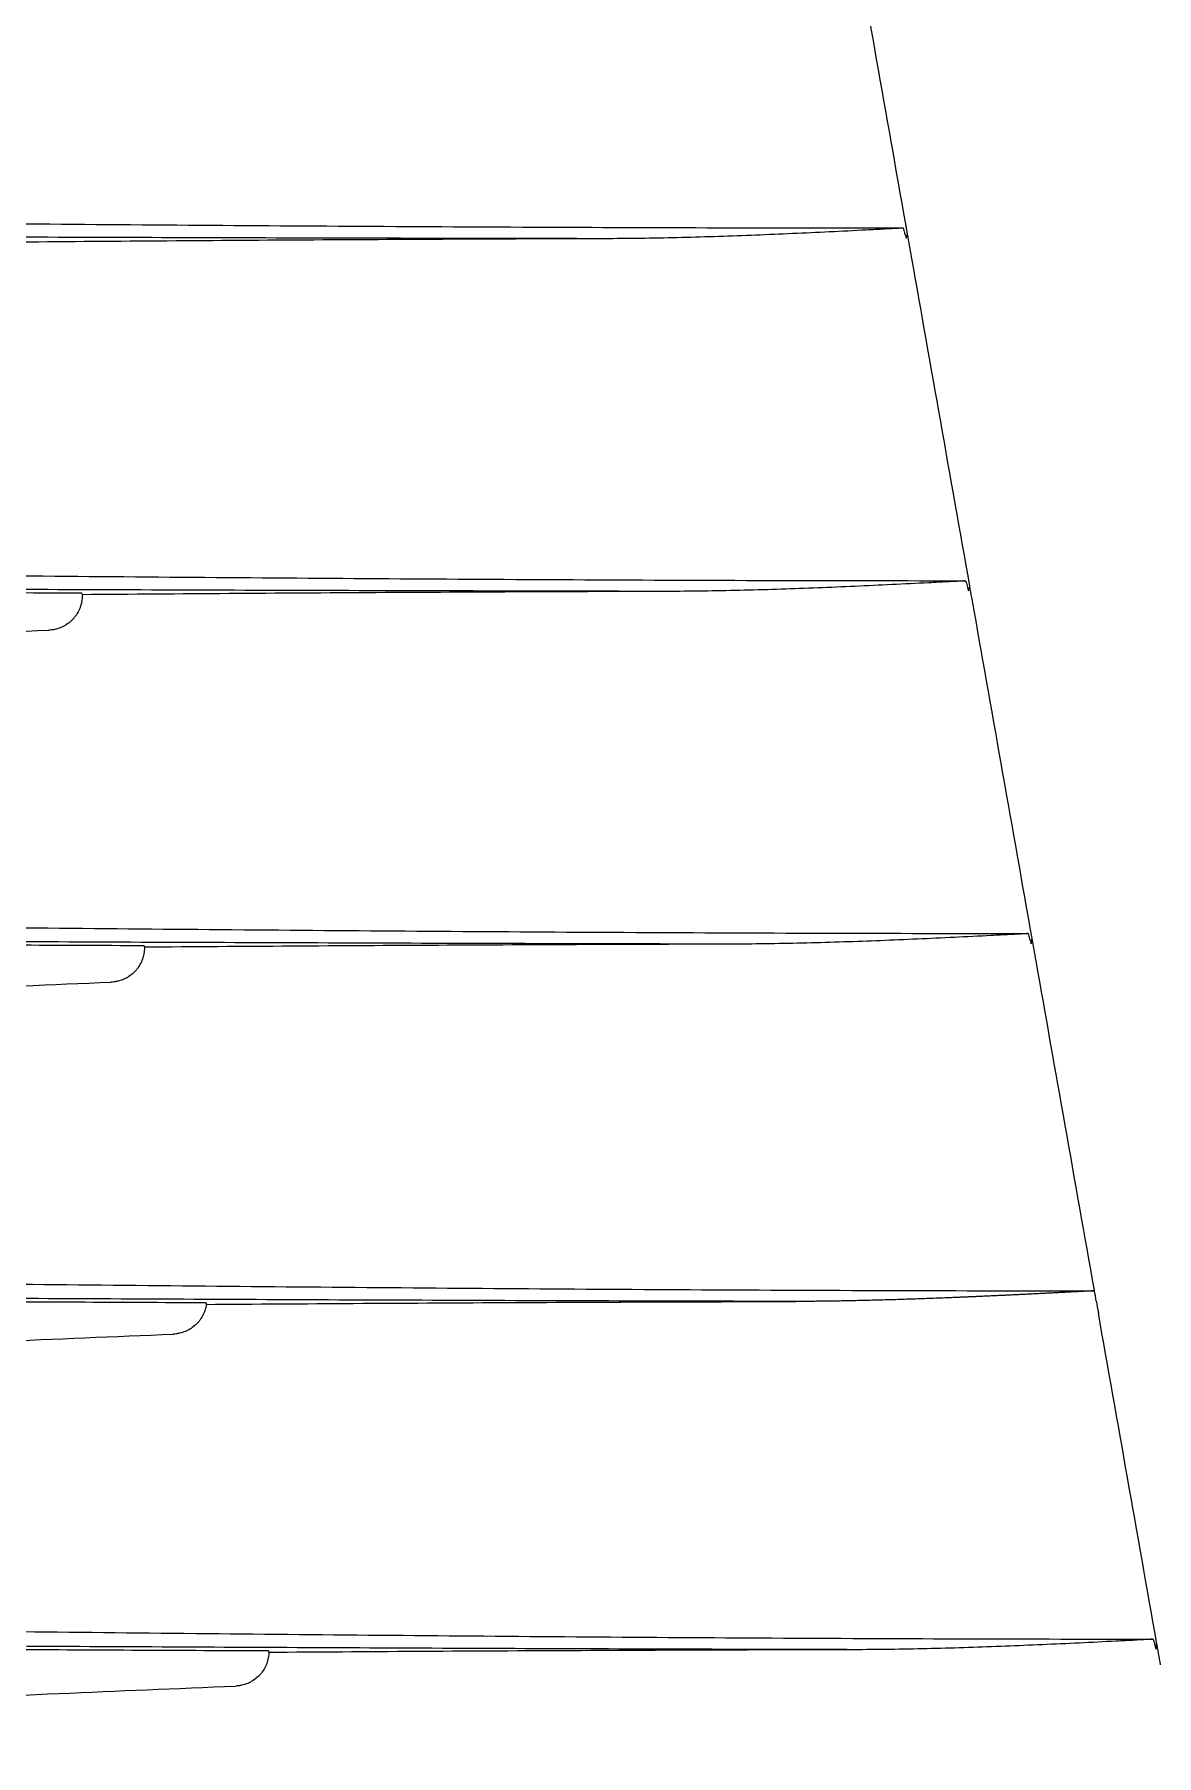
# Model space of a CAD drawing. Header units: millimetres. Extents: x 70151 to 230897, y 35202 to 113211.
# Drawn here: x 173249.1 to 173298.8, y 76301.4 to 76377.5 of the extents above; entities that cross this region are included whole.
import ezdxf

# ---------------------------------------------------------------- set-up
doc = ezdxf.new("R2010")
doc.units = ezdxf.units.MM
doc.header["$LTSCALE"] = 50
doc.layers.add('2-con', color=2, linetype='Continuous')
doc.layers.add('mark-B', color=2, linetype='Continuous', lineweight=20)

# ---------------------------------------------------------------- blocks, each defined once
blk = doc.blocks.new('무풍1way 일반')
at = {"layer": 'mark-B'}
for points, knots in [([(-374.704, -83.689), (-380.127, -83.689), (-390.972, -83.815), (-407.212, -84.286), (-423.421, -84.945), (-439.611, -85.698), (-453.003, -86.32), (-461.005, -86.658), (-463.608, -86.762)], [0, 0, 0, 0, 0.182428, 0.364856, 0.547284, 0.729713, 0.912141, 1, 1, 1, 1]), ([(-465.076, -88.15), (-465.069, -88.059), (-465.053, -87.969), (-465.018, -87.838), (-465.004, -87.795), (-464.98, -87.73), (-464.972, -87.709), (-464.954, -87.667), (-464.944, -87.646), (-464.895, -87.542), (-464.848, -87.464), (-464.766, -87.353), (-464.738, -87.317), (-464.692, -87.265), (-464.676, -87.248), (-464.644, -87.215), (-464.627, -87.198), (-464.543, -87.119), (-464.471, -87.062), (-464.355, -86.987), (-464.314, -86.963), (-464.232, -86.92), (-464.19, -86.9), (-464.062, -86.846), (-463.974, -86.818), (-463.861, -86.793), (-463.838, -86.788), (-463.792, -86.78), (-463.769, -86.777), (-463.7, -86.768), (-463.654, -86.764), (-463.608, -86.762)], [0, 0, 0, 0, 0.125, 0.125, 0.1875, 0.1875, 0.21875, 0.21875, 0.25, 0.25, 0.375, 0.375, 0.4375, 0.4375, 0.46875, 0.46875, 0.5, 0.5, 0.625, 0.625, 0.6875, 0.6875, 0.75, 0.75, 0.875, 0.875, 0.90625, 0.90625, 0.9375, 0.9375, 1, 1, 1, 1]), ([(-491.123, -88.372), (-488.949, -88.366), (-486.777, -88.36), (-482.434, -88.344), (-480.263, -88.335), (-473.753, -88.304), (-469.417, -88.278), (-465.083, -88.248)], [0, 0, 0, 0, 0.25, 0.25, 0.5, 0.5, 1, 1, 1, 1]), ([(-504.34, -88.71), (-503.91, -91.137), (-503.052, -95.99), (-502.194, -100.843), (-501.764, -103.27)], [0, 0, 0, 0, 0.5, 1, 1, 1, 1]), ([(-504.185, -88.841), (-504.185, -88.84), (-504.185, -88.84), (-504.185, -88.84), (-504.184, -88.84), (-504.184, -88.839), (-504.183, -88.839), (-504.182, -88.839), (-504.181, -88.839), (-504.178, -88.838), (-504.175, -88.838), (-504.169, -88.837), (-504.165, -88.836), (-504.152, -88.835), (-504.144, -88.834), (-504.118, -88.832), (-504.101, -88.831), (-504.05, -88.828), (-504.016, -88.826), (-503.914, -88.82), (-503.846, -88.816), (-503.642, -88.805), (-503.506, -88.798), (-503.098, -88.776), (-502.826, -88.762), (-502.01, -88.72), (-501.466, -88.693), (-499.833, -88.614), (-498.745, -88.566), (-497.112, -88.502), (-496.567, -88.483), (-495.478, -88.448), (-494.934, -88.432), (-493.845, -88.405), (-493.301, -88.395), (-492.212, -88.378), (-491.667, -88.373), (-491.123, -88.372)], [0, 0, 0, 0, 0.000061, 0.000061, 0.000122, 0.000122, 0.000244, 0.000244, 0.000488, 0.000488, 0.000977, 0.000977, 0.001953, 0.001953, 0.003906, 0.003906, 0.007812, 0.007812, 0.015625, 0.015625, 0.03125, 0.03125, 0.0625, 0.0625, 0.125, 0.125, 0.25, 0.25, 0.5, 0.5, 0.625, 0.625, 0.75, 0.75, 0.875, 0.875, 1, 1, 1, 1]), ([(-373.642, -89.695), (-373.727, -89.695), (-373.812, -89.695), (-373.982, -89.695), (-374.238, -89.695), (-374.834, -89.695), (-376.026, -89.695), (-378.409, -89.694), (-380.452, -89.691), (-384.537, -89.685), (-387.259, -89.678), (-395.426, -89.653), (-400.868, -89.629), (-409.028, -89.581), (-411.748, -89.563), (-417.186, -89.525), (-419.905, -89.504), (-425.342, -89.459), (-428.06, -89.434), (-433.494, -89.384), (-436.211, -89.357), (-441.644, -89.303), (-444.361, -89.274), (-449.794, -89.218), (-452.51, -89.189), (-457.943, -89.133), (-460.66, -89.105), (-466.095, -89.052), (-468.813, -89.027), (-476.967, -88.956), (-482.406, -88.916), (-490.569, -88.873), (-493.29, -88.862), (-498.736, -88.846), (-501.46, -88.841), (-504.185, -88.841)], [0, 0, 0, 0, 0.001953, 0.001953, 0.003906, 0.007812, 0.015625, 0.03125, 0.0625, 0.0625, 0.125, 0.125, 0.25, 0.25, 0.3125, 0.3125, 0.375, 0.375, 0.4375, 0.4375, 0.5, 0.5, 0.5625, 0.5625, 0.625, 0.625, 0.6875, 0.6875, 0.75, 0.75, 0.875, 0.875, 0.9375, 0.9375, 1, 1, 1, 1]), ([(-491.123, -88.372), (-486.221, -88.382), (-481.323, -88.398), (-471.532, -88.436), (-466.64, -88.458), (-459.302, -88.494), (-456.857, -88.506), (-451.967, -88.532), (-449.522, -88.544), (-444.633, -88.57), (-442.188, -88.583), (-437.298, -88.609), (-432.408, -88.634), (-427.517, -88.659), (-422.625, -88.682), (-420.179, -88.693), (-415.285, -88.714), (-412.837, -88.725), (-407.942, -88.743), (-405.494, -88.752), (-398.148, -88.776), (-393.25, -88.789), (-385.899, -88.802), (-383.449, -88.805), (-378.546, -88.81), (-376.094, -88.811), (-373.642, -88.811)], [0, 0, 0, 0, 0.125, 0.125, 0.25, 0.25, 0.3125, 0.3125, 0.375, 0.375, 0.4375, 0.4375, 0.5, 0.5625, 0.5625, 0.625, 0.625, 0.6875, 0.6875, 0.75, 0.75, 0.875, 0.875, 0.9375, 0.9375, 1, 1, 1, 1]), ([(-465.062, -88.315), (-461.263, -88.332), (-457.464, -88.35), (-449.868, -88.388), (-446.07, -88.407), (-438.475, -88.445), (-434.677, -88.464), (-427.08, -88.501), (-423.281, -88.519), (-415.681, -88.551), (-411.88, -88.566), (-404.276, -88.593), (-400.473, -88.605), (-392.864, -88.624), (-389.058, -88.632), (-383.347, -88.64), (-381.443, -88.642), (-377.636, -88.644), (-375.732, -88.645), (-373.828, -88.645)], [0, 0, 0, 0, 0.125, 0.125, 0.25, 0.25, 0.375, 0.375, 0.5, 0.5, 0.625, 0.625, 0.75, 0.75, 0.875, 0.875, 0.9375, 0.9375, 1, 1, 1, 1]), ([(-371.951, -99.253), (-377.376, -99.253), (-388.224, -99.379), (-404.466, -99.85), (-420.673, -100.509), (-436.858, -101.262), (-450.248, -101.884), (-458.251, -102.222), (-460.855, -102.326)], [0, 0, 0, 0, 0.182418, 0.364836, 0.547254, 0.729672, 0.91209, 1, 1, 1, 1]), ([(-538.937, -101.2), (-538.207, -105.348), (-537.478, -109.497), (-536.019, -117.794), (-535.29, -121.943), (-533.101, -134.39), (-531.642, -142.687), (-527.263, -167.582), (-524.342, -184.179), (-518.497, -217.373), (-515.573, -233.971), (-511.188, -258.87), (-509.727, -267.17), (-508.084, -276.507), (-507.901, -277.545), (-507.536, -279.62), (-507.353, -280.657), (-506.989, -282.732), (-506.807, -283.77), (-506.532, -285.326), (-506.441, -285.845), (-506.257, -286.882), (-505.981, -288.438), (-505.706, -289.994), (-505.435, -291.551), (-505.345, -292.07), (-505.209, -292.848), (-505.163, -293.107), (-505.07, -293.626), (-505.023, -293.885), (-504.88, -294.662), (-504.78, -295.179), (-504.619, -295.952), (-504.564, -296.209), (-504.448, -296.722), (-504.267, -297.49), (-504.066, -298.253), (-503.852, -299.012), (-503.742, -299.391), (-503.608, -299.832), (-503.54, -300.052), (-503.505, -300.162), (-503.49, -300.209), (-503.481, -300.241), (-503.476, -300.257), (-503.471, -300.272)], [0, 0, 0, 0, 0.0625, 0.0625, 0.125, 0.125, 0.25, 0.25, 0.5, 0.5, 0.75, 0.75, 0.875, 0.875, 0.890625, 0.890625, 0.90625, 0.90625, 0.921875, 0.921875, 0.929687, 0.929687, 0.9375, 0.953125, 0.953125, 0.960937, 0.960937, 0.964844, 0.964844, 0.96875, 0.96875, 0.976562, 0.976562, 0.980469, 0.980469, 0.984375, 0.992188, 0.992188, 0.996094, 0.998047, 0.999023, 0.999512, 0.999756, 0.999756, 1, 1, 1, 1]), ([(-462.325, -103.716), (-462.318, -103.625), (-462.302, -103.535), (-462.267, -103.404), (-462.253, -103.36), (-462.229, -103.296), (-462.221, -103.275), (-462.203, -103.232), (-462.193, -103.211), (-462.143, -103.108), (-462.096, -103.029), (-462.015, -102.918), (-461.986, -102.883), (-461.94, -102.83), (-461.924, -102.813), (-461.892, -102.78), (-461.876, -102.764), (-461.792, -102.684), (-461.719, -102.627), (-461.603, -102.552), (-461.563, -102.528), (-461.48, -102.484), (-461.438, -102.464), (-461.31, -102.411), (-461.222, -102.383), (-461.109, -102.357), (-461.086, -102.353), (-461.04, -102.345), (-461.017, -102.341), (-460.948, -102.332), (-460.901, -102.328), (-460.855, -102.326)], [0, 0, 0, 0, 0.125, 0.125, 0.1875, 0.1875, 0.21875, 0.21875, 0.25, 0.25, 0.375, 0.375, 0.4375, 0.4375, 0.46875, 0.46875, 0.5, 0.5, 0.625, 0.625, 0.6875, 0.6875, 0.75, 0.75, 0.875, 0.875, 0.90625, 0.90625, 0.9375, 0.9375, 1, 1, 1, 1]), ([(-501.593, -104.241), (-501.505, -104.236), (-501.329, -104.227), (-501.068, -104.214), (-500.809, -104.2), (-500.553, -104.187), (-500.299, -104.174), (-500.048, -104.161), (-499.8, -104.148), (-499.554, -104.136), (-499.31, -104.123), (-499.07, -104.111), (-498.832, -104.1), (-498.596, -104.088), (-498.363, -104.077), (-498.133, -104.065), (-497.905, -104.054), (-497.68, -104.044), (-497.457, -104.033), (-497.238, -104.023), (-497.02, -104.013), (-496.805, -104.003), (-496.593, -103.994), (-496.384, -103.984), (-496.177, -103.975), (-495.973, -103.966), (-495.771, -103.958), (-495.572, -103.949), (-495.375, -103.941), (-495.181, -103.934), (-494.917, -103.923), (-494.582, -103.91), (-494.179, -103.895), (-493.78, -103.881), (-493.386, -103.868), (-492.998, -103.856), (-492.614, -103.844), (-492.234, -103.833), (-491.86, -103.823), (-491.491, -103.814), (-491.126, -103.806), (-490.766, -103.799), (-490.411, -103.792), (-490.061, -103.786), (-489.716, -103.781), (-489.376, -103.778), (-489.04, -103.774), (-488.709, -103.772), (-488.491, -103.771), (-488.382, -103.771)], [0, 0, 0, 0, 0.019996, 0.039795, 0.059398, 0.078804, 0.098014, 0.117027, 0.135843, 0.154462, 0.172885, 0.191111, 0.20914, 0.226972, 0.244608, 0.262047, 0.279289, 0.296334, 0.313182, 0.329833, 0.346288, 0.362545, 0.378606, 0.394469, 0.410136, 0.425606, 0.440878, 0.455954, 0.470833, 0.485515, 0.5, 0.530904, 0.561441, 0.591609, 0.62141, 0.650842, 0.679907, 0.708603, 0.736932, 0.764893, 0.792486, 0.819711, 0.846569, 0.873059, 0.899182, 0.924937, 0.950325, 0.975346, 1, 1, 1, 1]), ([(-370.922, -105.072), (-371.007, -105.072), (-371.093, -105.072), (-371.263, -105.072), (-371.519, -105.072), (-372.115, -105.072), (-373.308, -105.072), (-375.693, -105.071), (-377.738, -105.068), (-381.826, -105.062), (-384.551, -105.056), (-392.724, -105.031), (-398.171, -105.007), (-406.339, -104.961), (-409.062, -104.944), (-414.506, -104.906), (-417.227, -104.885), (-422.669, -104.841), (-425.39, -104.818), (-430.83, -104.769), (-433.55, -104.743), (-438.989, -104.69), (-441.708, -104.662), (-447.147, -104.607), (-449.866, -104.579), (-455.306, -104.524), (-458.025, -104.497), (-463.466, -104.446), (-466.187, -104.421), (-474.35, -104.352), (-479.793, -104.313), (-487.964, -104.272), (-490.688, -104.261), (-496.139, -104.246), (-498.865, -104.242), (-501.592, -104.241)], [0, 0, 0, 0, 0.001953, 0.001953, 0.003906, 0.007812, 0.015625, 0.03125, 0.0625, 0.0625, 0.125, 0.125, 0.25, 0.25, 0.3125, 0.3125, 0.375, 0.375, 0.4375, 0.4375, 0.5, 0.5, 0.5625, 0.5625, 0.625, 0.625, 0.6875, 0.6875, 0.75, 0.75, 0.875, 0.875, 0.9375, 0.9375, 1, 1, 1, 1]), ([(-462.319, -103.643), (-466.656, -103.674), (-470.997, -103.7), (-477.512, -103.733), (-479.685, -103.742), (-484.032, -103.759), (-486.207, -103.765), (-488.382, -103.771)], [0, 0, 0, 0, 0.5, 0.5, 0.75, 0.75, 1, 1, 1, 1]), ([(-488.382, -103.771), (-483.482, -103.781), (-478.585, -103.796), (-468.796, -103.832), (-463.904, -103.853), (-456.567, -103.887), (-454.122, -103.899), (-449.233, -103.923), (-446.788, -103.935), (-441.899, -103.959), (-437.01, -103.984), (-429.675, -104.02), (-424.785, -104.043), (-419.893, -104.066), (-417.447, -104.076), (-412.554, -104.097), (-410.107, -104.106), (-405.213, -104.124), (-402.765, -104.133), (-395.421, -104.155), (-390.524, -104.168), (-383.176, -104.18), (-380.726, -104.183), (-375.825, -104.188), (-373.374, -104.189), (-370.922, -104.189)], [0, 0, 0, 0, 0.125, 0.125, 0.25, 0.25, 0.3125, 0.3125, 0.375, 0.375, 0.4375, 0.5, 0.5625, 0.5625, 0.625, 0.625, 0.6875, 0.6875, 0.75, 0.75, 0.875, 0.875, 0.9375, 0.9375, 1, 1, 1, 1]), ([(-462.299, -103.709), (-458.5, -103.725), (-454.703, -103.743), (-447.11, -103.778), (-443.314, -103.796), (-435.721, -103.833), (-431.925, -103.851), (-424.331, -103.885), (-420.533, -103.902), (-412.936, -103.933), (-409.137, -103.948), (-401.537, -103.974), (-397.736, -103.985), (-390.132, -104.003), (-386.328, -104.011), (-381.572, -104.017), (-380.621, -104.018), (-378.718, -104.02), (-377.767, -104.021), (-374.913, -104.023), (-373.01, -104.024), (-371.108, -104.024)], [0, 0, 0, 0, 0.125, 0.125, 0.25, 0.25, 0.375, 0.375, 0.5, 0.5, 0.625, 0.625, 0.75, 0.75, 0.875, 0.875, 0.90625, 0.90625, 0.9375, 0.9375, 1, 1, 1, 1]), ([(-501.587, -104.274), (-501.158, -106.701), (-500.299, -111.554), (-499.441, -116.407), (-499.012, -118.834)], [0, 0, 0, 0, 0.5, 1, 1, 1, 1]), ([(-369.199, -114.817), (-374.625, -114.817), (-385.477, -114.943), (-401.72, -115.414), (-417.924, -116.073), (-434.105, -116.826), (-447.493, -117.448), (-455.497, -117.786), (-458.102, -117.89)], [0, 0, 0, 0, 0.182407, 0.364815, 0.547222, 0.72963, 0.912037, 1, 1, 1, 1]), ([(-459.573, -119.282), (-459.567, -119.19), (-459.551, -119.101), (-459.516, -118.969), (-459.502, -118.926), (-459.478, -118.861), (-459.469, -118.84), (-459.451, -118.798), (-459.442, -118.776), (-459.392, -118.673), (-459.344, -118.594), (-459.263, -118.483), (-459.234, -118.447), (-459.188, -118.395), (-459.172, -118.378), (-459.14, -118.344), (-459.123, -118.328), (-459.039, -118.248), (-458.967, -118.191), (-458.869, -118.128), (-458.85, -118.116), (-458.81, -118.092), (-458.789, -118.081), (-458.727, -118.048), (-458.685, -118.028), (-458.557, -117.975), (-458.469, -117.947), (-458.355, -117.921), (-458.332, -117.917), (-458.286, -117.909), (-458.263, -117.905), (-458.194, -117.896), (-458.148, -117.892), (-458.102, -117.89)], [0, 0, 0, 0, 0.125, 0.125, 0.1875, 0.1875, 0.21875, 0.21875, 0.25, 0.25, 0.375, 0.375, 0.4375, 0.4375, 0.46875, 0.46875, 0.5, 0.5, 0.625, 0.625, 0.65625, 0.65625, 0.6875, 0.6875, 0.75, 0.75, 0.875, 0.875, 0.90625, 0.90625, 0.9375, 0.9375, 1, 1, 1, 1]), ([(-485.605, -119.572), (-483.433, -119.566), (-481.261, -119.558), (-476.921, -119.54), (-474.752, -119.53), (-468.247, -119.495), (-463.914, -119.467), (-459.585, -119.433)], [0, 0, 0, 0, 0.25, 0.25, 0.5, 0.5, 1, 1, 1, 1]), ([(-498.834, -119.838), (-498.405, -122.265), (-497.546, -127.118), (-496.688, -131.971), (-496.259, -134.398)], [0, 0, 0, 0, 0.5, 1, 1, 1, 1]), ([(-498.658, -120.044), (-498.658, -120.044), (-498.658, -120.043), (-498.657, -120.043), (-498.657, -120.043), (-498.656, -120.043), (-498.656, -120.042), (-498.654, -120.042), (-498.653, -120.042), (-498.65, -120.041), (-498.648, -120.041), (-498.642, -120.04), (-498.637, -120.04), (-498.625, -120.038), (-498.616, -120.038), (-498.591, -120.036), (-498.574, -120.034), (-498.523, -120.031), (-498.489, -120.029), (-498.387, -120.023), (-498.319, -120.019), (-498.115, -120.008), (-497.979, -120.001), (-497.572, -119.979), (-497.3, -119.965), (-496.484, -119.923), (-495.94, -119.896), (-494.309, -119.817), (-493.221, -119.768), (-491.589, -119.704), (-491.045, -119.685), (-489.957, -119.649), (-489.413, -119.633), (-488.325, -119.606), (-487.781, -119.595), (-486.693, -119.579), (-486.149, -119.573), (-485.605, -119.572)], [0, 0, 0, 0, 0.000061, 0.000061, 0.000122, 0.000122, 0.000244, 0.000244, 0.000488, 0.000488, 0.000977, 0.000977, 0.001953, 0.001953, 0.003906, 0.003906, 0.007813, 0.007813, 0.015625, 0.015625, 0.03125, 0.03125, 0.0625, 0.0625, 0.125, 0.125, 0.25, 0.25, 0.5, 0.5, 0.625, 0.625, 0.75, 0.75, 0.875, 0.875, 1, 1, 1, 1]), ([(-368.136, -120.823), (-368.221, -120.823), (-368.307, -120.823), (-368.477, -120.823), (-368.732, -120.823), (-369.328, -120.823), (-370.519, -120.823), (-372.901, -120.822), (-374.942, -120.82), (-379.025, -120.814), (-381.746, -120.808), (-389.909, -120.786), (-395.349, -120.764), (-403.508, -120.721), (-406.227, -120.706), (-411.665, -120.671), (-414.384, -120.652), (-419.821, -120.611), (-422.539, -120.589), (-427.974, -120.543), (-430.691, -120.519), (-436.125, -120.469), (-438.842, -120.443), (-444.276, -120.391), (-446.993, -120.365), (-452.427, -120.313), (-455.144, -120.287), (-460.579, -120.238), (-463.297, -120.215), (-471.451, -120.15), (-476.889, -120.113), (-485.049, -120.074), (-487.77, -120.063), (-493.213, -120.049), (-495.935, -120.045), (-498.658, -120.044)], [0, 0, 0, 0, 0.001953, 0.001953, 0.003906, 0.007812, 0.015625, 0.03125, 0.0625, 0.0625, 0.125, 0.125, 0.25, 0.25, 0.3125, 0.3125, 0.375, 0.375, 0.4375, 0.4375, 0.5, 0.5, 0.5625, 0.5625, 0.625, 0.625, 0.6875, 0.6875, 0.75, 0.75, 0.875, 0.875, 0.9375, 0.9375, 1, 1, 1, 1]), ([(-485.605, -119.572), (-480.706, -119.581), (-475.809, -119.594), (-466.02, -119.626), (-461.127, -119.644), (-453.79, -119.675), (-451.344, -119.685), (-446.453, -119.706), (-444.008, -119.717), (-439.117, -119.739), (-434.227, -119.761), (-426.89, -119.792), (-421.998, -119.813), (-417.106, -119.832), (-414.659, -119.841), (-409.765, -119.859), (-407.318, -119.868), (-402.423, -119.883), (-399.975, -119.89), (-392.631, -119.91), (-387.734, -119.921), (-380.387, -119.931), (-377.937, -119.934), (-373.037, -119.938), (-370.587, -119.939), (-368.136, -119.939)], [0, 0, 0, 0, 0.125, 0.125, 0.25, 0.25, 0.3125, 0.3125, 0.375, 0.375, 0.4375, 0.5, 0.5625, 0.5625, 0.625, 0.625, 0.6875, 0.6875, 0.75, 0.75, 0.875, 0.875, 0.9375, 0.9375, 1, 1, 1, 1]), ([(-459.564, -119.5), (-455.764, -119.514), (-451.964, -119.53), (-444.365, -119.561), (-440.566, -119.577), (-432.968, -119.609), (-429.169, -119.624), (-421.569, -119.655), (-417.769, -119.669), (-410.168, -119.696), (-406.366, -119.709), (-398.762, -119.731), (-394.959, -119.74), (-387.351, -119.756), (-383.546, -119.762), (-377.838, -119.769), (-375.935, -119.77), (-372.129, -119.772), (-370.226, -119.773), (-368.323, -119.773)], [0, 0, 0, 0, 0.125, 0.125, 0.25, 0.25, 0.375, 0.375, 0.5, 0.5, 0.625, 0.625, 0.75, 0.75, 0.875, 0.875, 0.9375, 0.9375, 1, 1, 1, 1]), ([(-366.446, -130.381), (-371.874, -130.381), (-382.729, -130.507), (-398.973, -130.978), (-415.176, -131.637), (-431.352, -132.39), (-444.739, -133.012), (-452.743, -133.35), (-455.349, -133.454)], [0, 0, 0, 0, 0.182397, 0.364793, 0.54719, 0.729586, 0.911983, 1, 1, 1, 1]), ([(-456.822, -134.848), (-456.815, -134.756), (-456.8, -134.666), (-456.764, -134.535), (-456.75, -134.491), (-456.726, -134.427), (-456.718, -134.405), (-456.7, -134.363), (-456.69, -134.342), (-456.64, -134.238), (-456.593, -134.159), (-456.511, -134.048), (-456.482, -134.012), (-456.436, -133.96), (-456.42, -133.942), (-456.388, -133.909), (-456.371, -133.893), (-456.287, -133.813), (-456.214, -133.756), (-456.117, -133.693), (-456.097, -133.681), (-456.057, -133.657), (-456.037, -133.645), (-455.975, -133.613), (-455.933, -133.593), (-455.804, -133.539), (-455.716, -133.511), (-455.603, -133.485), (-455.58, -133.481), (-455.534, -133.473), (-455.51, -133.469), (-455.441, -133.46), (-455.395, -133.456), (-455.349, -133.454)], [0, 0, 0, 0, 0.125, 0.125, 0.1875, 0.1875, 0.21875, 0.21875, 0.25, 0.25, 0.375, 0.375, 0.4375, 0.4375, 0.46875, 0.46875, 0.5, 0.5, 0.625, 0.625, 0.65625, 0.65625, 0.6875, 0.6875, 0.75, 0.75, 0.875, 0.875, 0.90625, 0.90625, 0.9375, 0.9375, 1, 1, 1, 1]), ([(-496.081, -135.402), (-495.652, -137.829), (-494.794, -142.682), (-493.935, -147.535), (-493.506, -149.962)], [0, 0, 0, 0, 0.5, 1, 1, 1, 1]), ([(-495.895, -135.644), (-495.895, -135.643), (-495.895, -135.643), (-495.894, -135.643), (-495.894, -135.643), (-495.893, -135.642), (-495.893, -135.642), (-495.891, -135.642), (-495.89, -135.642), (-495.887, -135.641), (-495.885, -135.641), (-495.879, -135.64), (-495.874, -135.639), (-495.862, -135.638), (-495.853, -135.637), (-495.828, -135.635), (-495.811, -135.634), (-495.76, -135.631), (-495.726, -135.629), (-495.624, -135.623), (-495.556, -135.619), (-495.352, -135.608), (-495.216, -135.6), (-494.809, -135.579), (-494.537, -135.564), (-493.721, -135.522), (-493.178, -135.495), (-491.547, -135.416), (-490.459, -135.367), (-488.828, -135.303), (-488.284, -135.283), (-487.196, -135.248), (-486.652, -135.232), (-485.565, -135.205), (-485.021, -135.194), (-483.933, -135.177), (-483.389, -135.172), (-482.845, -135.17)], [0, 0, 0, 0, 0.000061, 0.000061, 0.000122, 0.000122, 0.000244, 0.000244, 0.000488, 0.000488, 0.000977, 0.000977, 0.001953, 0.001953, 0.003906, 0.003906, 0.007813, 0.007813, 0.015625, 0.015625, 0.03125, 0.03125, 0.0625, 0.0625, 0.125, 0.125, 0.25, 0.25, 0.5, 0.5, 0.625, 0.625, 0.75, 0.75, 0.875, 0.875, 1, 1, 1, 1]), ([(-482.845, -135.17), (-480.673, -135.163), (-478.503, -135.155), (-474.163, -135.137), (-471.995, -135.126), (-465.492, -135.089), (-461.162, -135.059), (-456.836, -135.024)], [0, 0, 0, 0, 0.25, 0.25, 0.5, 0.5, 1, 1, 1, 1]), ([(-482.845, -135.17), (-477.947, -135.178), (-473.051, -135.19), (-463.263, -135.219), (-458.37, -135.236), (-451.032, -135.264), (-448.586, -135.273), (-443.695, -135.293), (-441.25, -135.302), (-436.359, -135.322), (-431.468, -135.342), (-424.131, -135.371), (-416.793, -135.398), (-411.9, -135.415), (-407.006, -135.431), (-404.559, -135.439), (-399.664, -135.453), (-397.216, -135.459), (-389.873, -135.477), (-384.977, -135.486), (-377.631, -135.496), (-375.182, -135.499), (-370.283, -135.502), (-367.834, -135.503), (-365.384, -135.503)], [0, 0, 0, 0, 0.125, 0.125, 0.25, 0.25, 0.3125, 0.3125, 0.375, 0.375, 0.4375, 0.5, 0.5625, 0.625, 0.625, 0.6875, 0.6875, 0.75, 0.75, 0.875, 0.875, 0.9375, 0.9375, 1, 1, 1, 1]), ([(-456.815, -135.092), (-453.014, -135.104), (-449.214, -135.118), (-441.614, -135.146), (-437.814, -135.161), (-430.215, -135.189), (-426.415, -135.204), (-418.815, -135.231), (-415.014, -135.244), (-407.412, -135.268), (-403.61, -135.279), (-396.006, -135.299), (-392.203, -135.308), (-384.596, -135.322), (-380.791, -135.327), (-375.084, -135.333), (-373.181, -135.335), (-369.376, -135.337), (-367.473, -135.337), (-365.57, -135.337)], [0, 0, 0, 0, 0.125, 0.125, 0.25, 0.25, 0.375, 0.375, 0.5, 0.5, 0.625, 0.625, 0.75, 0.75, 0.875, 0.875, 0.9375, 0.9375, 1, 1, 1, 1]), ([(-365.384, -136.387), (-365.554, -136.387), (-365.724, -136.387), (-366.064, -136.387), (-366.574, -136.387), (-367.765, -136.387), (-370.146, -136.386), (-372.187, -136.384), (-376.269, -136.378), (-378.99, -136.373), (-387.151, -136.352), (-392.591, -136.332), (-400.749, -136.291), (-403.468, -136.276), (-408.906, -136.243), (-411.624, -136.225), (-417.061, -136.186), (-419.779, -136.166), (-425.214, -136.122), (-427.932, -136.098), (-433.366, -136.051), (-436.083, -136.026), (-441.517, -135.976), (-444.234, -135.951), (-449.669, -135.901), (-452.386, -135.877), (-457.821, -135.83), (-460.539, -135.808), (-468.693, -135.745), (-474.13, -135.71), (-482.289, -135.672), (-485.009, -135.662), (-490.451, -135.648), (-493.173, -135.644), (-495.895, -135.644)], [0, 0, 0, 0, 0.003906, 0.003906, 0.007813, 0.015625, 0.03125, 0.0625, 0.0625, 0.125, 0.125, 0.25, 0.25, 0.3125, 0.3125, 0.375, 0.375, 0.4375, 0.4375, 0.5, 0.5, 0.5625, 0.5625, 0.625, 0.625, 0.6875, 0.6875, 0.75, 0.75, 0.875, 0.875, 0.9375, 0.9375, 1, 1, 1, 1]), ([(-480.085, -150.767), (-477.913, -150.76), (-475.743, -150.752), (-471.405, -150.732), (-469.238, -150.72), (-462.738, -150.682), (-458.41, -150.651), (-454.086, -150.614)], [0, 0, 0, 0, 0.25, 0.25, 0.5, 0.5, 1, 1, 1, 1]), ([(-493.329, -150.966), (-492.899, -153.393), (-492.041, -158.246), (-491.183, -163.099), (-490.753, -165.526)], [0, 0, 0, 0, 0.5, 1, 1, 1, 1]), ([(-493.132, -151.242), (-493.132, -151.242), (-493.132, -151.242), (-493.131, -151.241), (-493.131, -151.241), (-493.13, -151.241), (-493.13, -151.241), (-493.128, -151.24), (-493.127, -151.24), (-493.124, -151.239), (-493.122, -151.239), (-493.116, -151.238), (-493.112, -151.238), (-493.099, -151.236), (-493.09, -151.236), (-493.065, -151.234), (-493.048, -151.232), (-492.997, -151.229), (-492.963, -151.227), (-492.861, -151.221), (-492.793, -151.217), (-492.59, -151.206), (-492.454, -151.199), (-492.046, -151.177), (-491.774, -151.163), (-490.959, -151.12), (-490.415, -151.093), (-488.784, -151.014), (-487.697, -150.965), (-485.522, -150.88), (-484.435, -150.843), (-482.804, -150.802), (-482.26, -150.791), (-481.172, -150.774), (-480.628, -150.768), (-480.085, -150.767)], [0, 0, 0, 0, 0.000061, 0.000061, 0.000122, 0.000122, 0.000244, 0.000244, 0.000488, 0.000488, 0.000977, 0.000977, 0.001953, 0.001953, 0.003906, 0.003906, 0.007812, 0.007812, 0.015625, 0.015625, 0.03125, 0.03125, 0.0625, 0.0625, 0.125, 0.125, 0.25, 0.25, 0.5, 0.5, 0.75, 0.75, 0.875, 0.875, 1, 1, 1, 1]), ([(-362.631, -151.951), (-362.801, -151.951), (-362.971, -151.951), (-363.311, -151.951), (-363.821, -151.951), (-365.012, -151.951), (-367.392, -151.95), (-369.433, -151.948), (-373.514, -151.943), (-376.234, -151.938), (-384.394, -151.918), (-389.833, -151.899), (-397.99, -151.861), (-400.709, -151.847), (-406.146, -151.815), (-408.865, -151.798), (-414.302, -151.761), (-417.02, -151.742), (-422.455, -151.7), (-425.172, -151.678), (-430.607, -151.632), (-433.324, -151.608), (-438.759, -151.561), (-441.476, -151.537), (-446.911, -151.489), (-449.628, -151.466), (-455.063, -151.421), (-457.781, -151.399), (-465.935, -151.339), (-471.372, -151.305), (-479.529, -151.269), (-482.249, -151.26), (-487.69, -151.246), (-490.411, -151.243), (-493.132, -151.242)], [0, 0, 0, 0, 0.003906, 0.003906, 0.007813, 0.015625, 0.03125, 0.0625, 0.0625, 0.125, 0.125, 0.25, 0.25, 0.3125, 0.3125, 0.375, 0.375, 0.4375, 0.4375, 0.5, 0.5, 0.5625, 0.5625, 0.625, 0.625, 0.6875, 0.6875, 0.75, 0.75, 0.875, 0.875, 0.9375, 0.9375, 1, 1, 1, 1]), ([(-480.085, -150.767), (-475.188, -150.774), (-470.292, -150.785), (-460.505, -150.811), (-455.612, -150.827), (-448.274, -150.852), (-445.828, -150.861), (-440.937, -150.878), (-438.491, -150.887), (-433.6, -150.905), (-428.709, -150.923), (-421.371, -150.949), (-414.033, -150.973), (-409.14, -150.988), (-404.246, -151.003), (-401.799, -151.01), (-396.905, -151.022), (-394.458, -151.028), (-387.115, -151.044), (-382.22, -151.052), (-374.875, -151.061), (-372.427, -151.063), (-367.529, -151.066), (-365.08, -151.067), (-362.631, -151.067)], [0, 0, 0, 0, 0.125, 0.125, 0.25, 0.25, 0.3125, 0.3125, 0.375, 0.375, 0.4375, 0.5, 0.5625, 0.625, 0.625, 0.6875, 0.6875, 0.75, 0.75, 0.875, 0.875, 0.9375, 0.9375, 1, 1, 1, 1])]:
    blk.add_open_spline(points, degree=3, knots=knots, dxfattribs=at)
for points in [[(-504.517, -87.706), (-504.458, -88.041), (-504.399, -88.375), (-504.34, -88.71)], [(-465.083, -88.248), (-465.081, -88.215), (-465.078, -88.183), (-465.076, -88.15)], [(-465.062, -88.315), (-465.069, -88.293), (-465.076, -88.27), (-465.083, -88.248)], [(-504.317, -88.389), (-504.325, -88.496), (-504.332, -88.603), (-504.339, -88.71)], [(-504.185, -88.841), (-504.229, -88.69), (-504.273, -88.539), (-504.317, -88.389)], [(-501.673, -103.789), (-501.703, -103.616), (-501.734, -103.443), (-501.764, -103.27)], [(-501.673, -103.789), (-501.646, -103.94), (-501.619, -104.09), (-501.593, -104.241)], [(-501.592, -104.241), (-501.59, -104.252), (-501.588, -104.263), (-501.586, -104.274)], [(-462.299, -103.709), (-462.305, -103.687), (-462.312, -103.665), (-462.319, -103.643)], [(-499.012, -118.834), (-498.952, -119.169), (-498.893, -119.503), (-498.834, -119.838)], [(-459.585, -119.433), (-459.581, -119.383), (-459.577, -119.332), (-459.573, -119.282)], [(-459.564, -119.5), (-459.571, -119.478), (-459.578, -119.456), (-459.585, -119.433)], [(-498.79, -119.591), (-498.805, -119.673), (-498.819, -119.756), (-498.833, -119.838)], [(-498.658, -120.044), (-498.702, -119.893), (-498.746, -119.742), (-498.79, -119.591)], [(-496.259, -134.398), (-496.2, -134.733), (-496.14, -135.067), (-496.081, -135.402)], [(-496.027, -135.19), (-496.045, -135.261), (-496.063, -135.331), (-496.081, -135.402)], [(-495.895, -135.644), (-495.939, -135.493), (-495.983, -135.341), (-496.027, -135.19)], [(-456.836, -135.024), (-456.831, -134.965), (-456.827, -134.907), (-456.822, -134.848)], [(-456.815, -135.092), (-456.822, -135.069), (-456.829, -135.047), (-456.836, -135.024)], [(-493.506, -149.962), (-493.447, -150.297), (-493.388, -150.631), (-493.329, -150.966)], [(-493.264, -150.788), (-493.286, -150.847), (-493.307, -150.907), (-493.328, -150.966)], [(-493.132, -151.242), (-493.176, -151.091), (-493.22, -150.939), (-493.264, -150.788)]]:
    blk.add_open_spline(points, degree=3, dxfattribs=at)
blk = doc.blocks.new('dpdjzjs')
at = {"layer": 'mark-B', "rotation": 180}
blk.add_blockref('무풍1way 일반', (172794.415, 96209.727), dxfattribs=at)

msp = doc.modelspace()

# ---------------------------------------------------------------- block references
at = {"layer": '2-con'}
msp.add_blockref('dpdjzjs', (0, -19992.043), dxfattribs=at)

doc.saveas('drawing.dxf')
